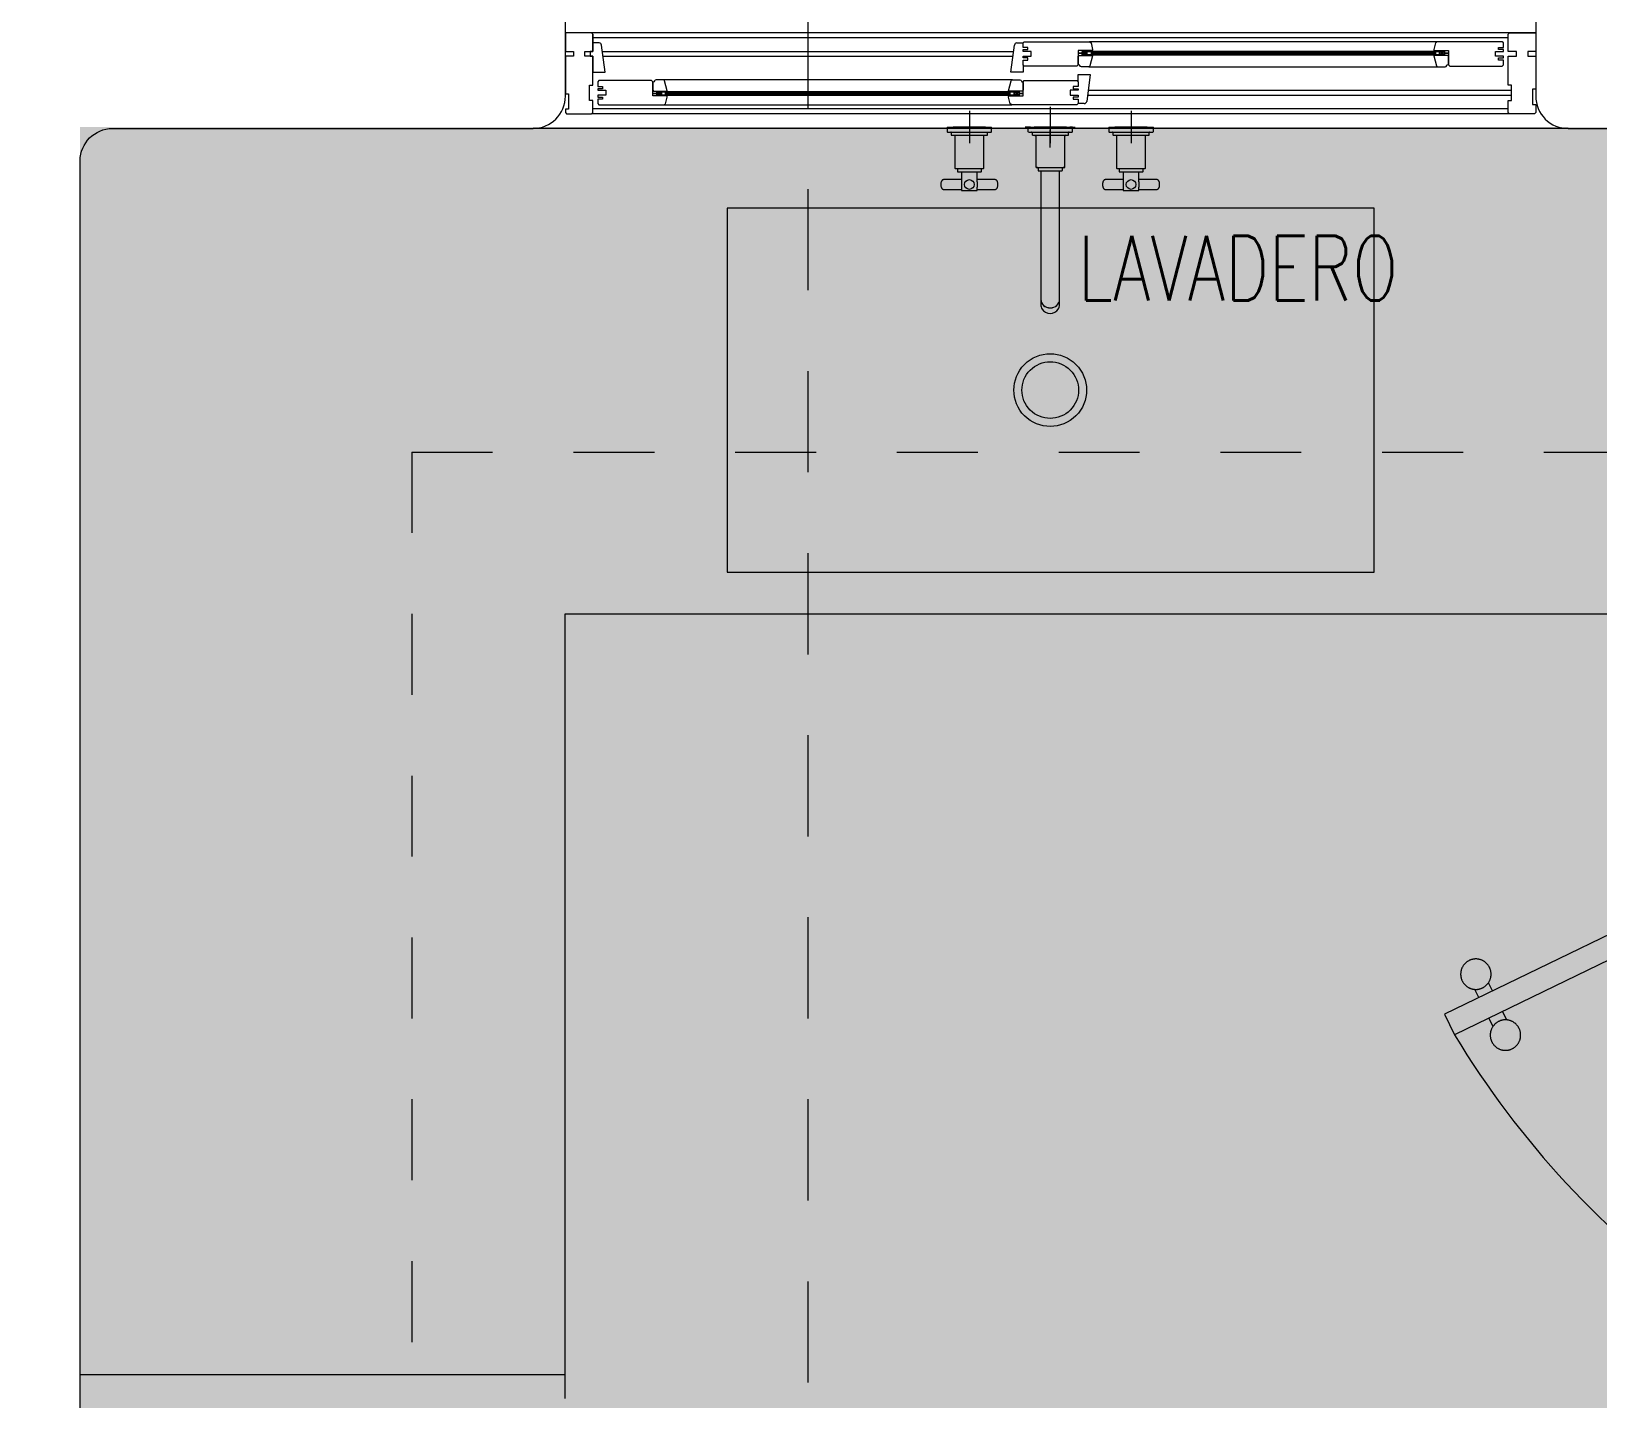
# Model space of a CAD drawing. Header units: metres. Extents: x 113 to 2416, y -346 to 476.
# Drawn here: x 127.307 to 129.244, y -160.378 to -158.688 of the extents above; entities that cross this region are included whole.
import ezdxf

# ---------------------------------------------------------------- set-up
doc = ezdxf.new("R2010")
doc.units = ezdxf.units.M
for name, pattern in [('0', [0]), ('CENTER2', [28.575000000000003, 19.05, -3.175, 3.175, -3.175]), ('DASHED', [0.75, 0.5, -0.25]), ('HIDDEN2', [0.1875, 0.125, -0.0625])]:
    doc.linetypes.add(name, pattern=pattern)
doc.layers.get('0').update_dxf_attribs({"color": 250, "linetype": '0', "lineweight": 20})
for name, color, linetype, lineweight in [('A-DOOR', 35, 'Continuous', 5), ('A-WALL', 250, 'Continuous', 20), ('baños', 140, 'Continuous', 0), ('cristales', 131, 'Continuous', 0), ('MOB FIJOS', 251, 'Continuous', 0), ('MOBILIARIOS', 252, 'Continuous', 0), ('PROYECCION', 9, 'DASHED', 0), ('SE-3', 253, 'Continuous', 5), ('textos', 7, 'Continuous', 0)]:
    doc.layers.add(name, color=color, linetype=linetype, lineweight=lineweight)
doc.layers.add('Techos 1', color=7, linetype='HIDDEN2', lineweight=9, true_color=0x42391a)
doc.styles.add('Arch-Dim', font='romans.shx', dxfattribs={"width": 0.75})

# ---------------------------------------------------------------- blocks, each defined once
blk = doc.blocks.new('puerta 1.00')
at = {"layer": 'A-DOOR'}
for p, q in [((-0.1499909777825792, -0.01249999999998863), (-0.9369131065861893, -0.3949003899592327)), ((-0.1376018300305759, -0.03799499105906534), (-0.1499909777825792, -0.01249999999998863)), ((-0.1376018300305759, -0.03799499105906534), (-0.9245239588341292, -0.4203953810183521)), ((-0.8945933787151716, -0.3743353558235185), (-0.8995626804436938, -0.3641092849366885)), ((-0.8776654875668441, -0.3661093421694943), (-0.8826347892953663, -0.3558832712826359)), ((-0.9369131065861893, -0.3949003899592185), (-0.9245239588341292, -0.4203953810182952)), ((-0.8822042309632252, -0.3998303468828937), (-0.8772349292346462, -0.4100564177697379)), ((-0.8652763398148409, -0.391604333228571), (-0.8603070380863755, -0.4018304041154153))]:
    blk.add_line(p, q, dxfattribs=at)
for points in [[(-0.08000000000000003, 0), (-0.07999999999977266, -0.02502577938815875), (-0.1250000000001364, -0.02502577938815875), (-0.1250000000001364, -0.01249999999998863), (-0.2000000000002728, -0.01249999999998863), (-0.2000000000002728, 0), (-0.08000000000000003, 0)], [(-0.08000000000000003, -0.949999999999676), (-0.07999999999977266, -0.9249742206115172), (-0.1250000000001364, -0.9249742206115172), (-0.1250000000001364, -0.9374999999996874), (-0.2000000000002728, -0.9374999999996874), (-0.2000000000002728, -0.949999999999676), (-0.08000000000000003, -0.949999999999676)]]:
    blk.add_lwpolyline(points, dxfattribs=at)
blk.add_arc((0.0366406024470507, 0.1601847667154885), 1.12290276596214, 211.1335814021241, 257.8342745107439, dxfattribs=at)
for points in [[(-0.8982293876285894, -0.3641570476290497), (-0.9032723932726299, -0.3641552480922314), (-0.9120053357341931, -0.3591091255589873), (-0.9170452244890726, -0.3503725840241714), (-0.9170416254155498, -0.3402865727359341), (-0.9119955028824052, -0.3315536302744846), (-0.9032589613473192, -0.3265137415195056), (-0.8931729500592382, -0.3265173405931563), (-0.8844400075977319, -0.3315634631261162), (-0.8794001188427956, -0.3403000046612163), (-0.8794037179163752, -0.3503860159494536), (-0.8844498404495198, -0.3591189584108889), (-0.8931863819846058, -0.3641588471658821), (-0.8982293876285894, -0.3641570476290497)], [(-0.8616537628267338, -0.4394241479959078), (-0.8666967684707743, -0.4394223484592317), (-0.8754297109322806, -0.4343762259259734), (-0.8804695996872169, -0.4256396843908874), (-0.8804660006136942, -0.4155536731029486), (-0.8754198780805496, -0.4068207306414706), (-0.8666833365455204, -0.4017808418864917), (-0.8565973252574395, -0.4017844409598581), (-0.8478643827958763, -0.4068305634931022), (-0.8428244940409968, -0.4155671050282024), (-0.8428280931145196, -0.4256531163161554), (-0.8478742156476073, -0.4343860587779034), (-0.8566107571826933, -0.4394259475325839), (-0.8616537628267338, -0.4394241479959078)]]:
    blk.add_open_spline(points, degree=2, dxfattribs=at)
blk = doc.blocks.new('bn29-63')
at = {"linetype": 'CENTER2'}
for p, q in [((-0.1000000000000227, 0.01999710426036927), (-0.1000000000000227, -0.02000289484556106)), ((0, 0.02499999944120646), (0, 0.0035009375089885)), ((0, 0.01999999955296516), (0, -0.01999999955296516)), ((0.1000000000000227, 0.01999710426036927), (0.1000000000000227, -0.02000289484556106)), ((-0.02499999944120646, 0), (-0.03100000000000591, 0)), ((0.01999999955296516, 0), (-0.01999999955296516, 0)), ((0.02499999944120646, 0), (0.03100000000000591, 0)), ((-0.08000000044705757, -2.895292595894716e-06), (-0.1199999995529879, -2.895292595894716e-06)), ((0, -0.02499999944120646), (0, -0.0035009375089885)), ((0.1199999995529879, -2.895292595894716e-06), (0.08000000044705757, -2.895292595894716e-06))]:
    blk.add_line(p, q, dxfattribs=at)
at = {"linetype": 'Continuous'}
for p, q in [((-0.02749999999997499, 0), (-0.02749999999997499, -0.005499999996800398)), ((0.02749999999997499, -0.005499999996800398), (0.02749999999997499, 0)), ((-0.1274999999999977, -2.895292595894716e-06), (-0.0724999999999909, -2.895292595894716e-06)), ((-0.1274999999999977, -2.895292595894716e-06), (-0.1274999999999977, -0.005502895292579524)), ((-0.1270000000000095, -0.0060028952925677), (-0.07299999999997908, -0.0060028952925677)), ((-0.1225000000000023, -0.006502895292669564), (-0.1225000000000023, -0.009502895292598623)), ((-0.1220000000000141, -0.0100028952925868), (-0.07799999999997453, -0.0100028952925868)), ((-0.117999999999995, -0.0100028952925868), (-0.117999999999995, -0.05050289529265228)), ((-0.08199999999999363, -0.05050289529265228), (-0.08199999999999363, -0.0100028952925868)), ((-0.07749999999998636, -0.009502895292598623), (-0.07749999999998636, -0.006502895292669564)), ((-0.0724999999999909, -0.005502895292579524), (-0.0724999999999909, -2.895292595894716e-06)), ((-0.02249999999997954, -0.006999999995969119), (-0.02249999999997954, -0.009499999994432073)), ((-0.0180000000000291, -0.0109999999936008), (-0.0180000000000291, -0.04949999997120358)), ((0.01799999999997226, -0.04949999997120358), (0.01799999999997226, -0.0109999999936008)), ((0.02249999999997954, -0.009499999994432073), (0.02249999999997954, -0.006999999995969119)), ((0.0724999999999909, -2.895292595894716e-06), (0.1274999999999977, -2.895292595894716e-06)), ((0.0724999999999909, -2.895292595894716e-06), (0.0724999999999909, -0.005502895292579524)), ((0.07299999999997908, -0.0060028952925677), (0.1270000000000095, -0.0060028952925677)), ((0.07749999999998636, -0.006502895292669564), (0.07749999999998636, -0.009502895292598623)), ((0.07799999999997453, -0.0100028952925868), (0.1220000000000141, -0.0100028952925868)), ((0.08199999999999363, -0.0100028952925868), (0.08199999999999363, -0.05050289529265228)), ((0.117999999999995, -0.05050289529265228), (0.117999999999995, -0.0100028952925868)), ((0.1225000000000023, -0.009502895292598623), (0.1225000000000023, -0.006502895292669564)), ((0.1274999999999977, -0.005502895292579524), (0.1274999999999977, -2.895292595894716e-06)), ((-0.1175000000000068, -0.05100289529264046), (-0.08249999999998181, -0.05100289529264046)), ((-0.1148499999999899, -0.05100289529264046), (-0.1148499999999899, -0.05470289529262118)), ((-0.1143500000000017, -0.05520289529260936), (-0.0856499999999869, -0.05520289529260936)), ((-0.1097500000000196, -0.05540289529267284), (-0.09025000000002592, -0.05540289529267284)), ((-0.1097500000000196, -0.05540289529267284), (-0.1097500000000196, -0.06742360975351858)), ((-0.1088856406460081, -0.05520289529260936), (-0.1088856406460081, -0.05540289529267284)), ((-0.09111435935398049, -0.05540289529267284), (-0.09111435935398049, -0.05520289529260936)), ((-0.09025000000002592, -0.06752777471263016), (-0.09025000000002592, -0.05540289529267284)), ((-0.08514999999999873, -0.05470289529262118), (-0.08514999999999873, -0.05100289529264046)), ((-0.01499999999998636, -0.0509999999703723), (-0.01499999999998636, -0.05349999996894894)), ((-0.01150000000001228, -0.05499999996800398), (-0.01150000000001228, -0.1745050026687522)), ((0.01150000000001228, -0.1745050026687522), (0.01150000000001228, -0.05499999996800398)), ((0.01499999999998636, -0.05349999996894894), (0.01499999999998636, -0.0509999999703723)), ((0.08249999999998181, -0.05100289529264046), (0.1175000000000068, -0.05100289529264046)), ((0.08514999999999873, -0.05100289529264046), (0.08514999999999873, -0.05470289529262118)), ((0.0856499999999869, -0.05520289529260936), (0.1143500000000017, -0.05520289529260936)), ((0.09025000000002592, -0.05540289529267284), (0.1097500000000196, -0.05540289529267284)), ((0.09025000000002592, -0.05540289529267284), (0.09025000000002592, -0.06742360975351858)), ((0.09111435935398049, -0.05520289529260936), (0.09111435935398049, -0.05540289529267284)), ((0.1088856406460081, -0.05540289529267284), (0.1088856406460081, -0.05520289529260936)), ((0.1097500000000196, -0.06752777471263016), (0.1097500000000196, -0.05540289529267284)), ((0.1148499999999899, -0.05470289529262118), (0.1148499999999899, -0.05100289529264046)), ((-0.1352845732777155, -0.07073732562389523), (-0.1352929399400296, -0.07090289529264737)), ((-0.1352929399400296, -0.07090289529264737), (-0.1352891271411067, -0.0710516454532808)), ((-0.1097500000000196, -0.06490289529267557), (-0.1320429399400496, -0.06490289529267557)), ((-0.1320429399400496, -0.07690289529261918), (-0.1097500000000196, -0.07690289529261918)), ((-0.1097500000000196, -0.07431357854534326), (-0.1097500000000196, -0.07790289529259553)), ((-0.06795706005999591, -0.06490289529267557), (-0.09025000000002592, -0.06490289529267557)), ((-0.09025000000002592, -0.07790289529259553), (-0.09025000000002592, -0.07435830320662262)), ((-0.09025000000002592, -0.07690289529261918), (-0.06795706005999591, -0.07690289529261918)), ((-0.06471542672227315, -0.07106846496139951), (-0.06470706005995908, -0.07090289529264737)), ((-0.06470706005995908, -0.07090289529264737), (-0.06471087285888188, -0.07075414513201395)), ((0.06471542672227315, -0.07073732562389523), (0.06470706005995908, -0.07090289529264737)), ((0.06470706005995908, -0.07090289529264737), (0.06471087285888188, -0.0710516454532808)), ((0.09025000000002592, -0.06490289529267557), (0.06795706005999591, -0.06490289529267557)), ((0.06795706005999591, -0.07690289529261918), (0.09025000000002592, -0.07690289529261918)), ((0.09025000000002592, -0.07431357854534326), (0.09025000000002592, -0.07790289529259553)), ((0.1320429399400496, -0.06490289529267557), (0.1097500000000196, -0.06490289529267557)), ((0.1097500000000196, -0.07790289529259553), (0.1097500000000196, -0.07435830320662262)), ((0.1097500000000196, -0.07690289529261918), (0.1320429399400496, -0.07690289529261918)), ((0.1352845732777155, -0.07106846496139951), (0.1352929399400296, -0.07090289529264737)), ((0.1352929399400296, -0.07090289529264737), (0.1352891271411067, -0.07075414513201395)), ((-0.1092499999999745, -0.07840289529258371), (-0.0907500000000141, -0.07840289529258371)), ((0.0907500000000141, -0.07840289529258371), (0.1092499999999745, -0.07840289529258371)), ((-0.01150000000001228, -0.1745050026687522), (-0.01150000000001228, -0.2107556758821829)), ((0.01150000000001228, -0.21075739804553), (0.01150000000001228, -0.1745050026687522)), ((-0.01157499999999345, -0.2129295329624483), (-0.01157499999999345, -0.2196275426872489)), ((-0.01150000000001228, -0.2107556758821829), (-0.01150000000001228, -0.2128661448577986)), ((0.01150000000001228, -0.2128661448577986), (0.01150000000001228, -0.21075739804553)), ((0.01157499999999345, -0.2196275426872489), (0.01157499999999345, -0.2129295329624483))]:
    blk.add_line(p, q, dxfattribs=at)
for centre in [(-0.1000000000000227, -0.07090289529264737), (0.1000000000000227, -0.07090289529264737)]:
    blk.add_circle(centre, 0.006, dxfattribs=at)
for centre, radius, start, end in [((-0.1270000000000095, -0.005502895292579524), 0.0004999999999999727, 180, 270), ((-0.1229999999999905, -0.006502895292669564), 0.0005000000000000004, 0, 90), ((-0.1220000000000141, -0.009502895292598623), 0.0004999999999999866, 180, 270), ((-0.07799999999997453, -0.009502895292598623), 0.0005000000000000004, 270, 0), ((-0.07699999999999818, -0.006502895292669564), 0.0005000000000000004, 90, 180), ((-0.07299999999997908, -0.005502895292579524), 0.0005000000000000004, 270, 0), ((-0.02701043396581326, -0.005513036151228334), 0.0004838872920254201, 180.5908861086258, 257.2081612414822), ((-0.01181991717726305, 2.044884535357596), 2.050917794961463, 269.6736958097407, 270.0228810913367), ((-0.02349383488098056, -0.006998291289392), 0.0009938363498717938, 359.9014911010577, 76.90514514276597), ((-0.01897168375398905, -0.0109635617315007), 0.0009563396251764685, 357.644711106115, 77.70927980205222), ((0.01899914616171827, -0.01099999521954942), 0.0009991461617540553, 105.4861535031836, 180.0002737674909), ((0.02203238712587563, -0.00950993968945113), 0.0004677185025229336, 302.2695462058548, 1.217709886863416), ((0.0234795770660412, -0.006975248500225462), 0.0009693226519456908, 105.5150114876264, 182.3445900606336), ((0.07299999999997908, -0.005502895292579524), 0.0005000000000000004, 180, 270), ((0.07699999999999818, -0.006502895292669564), 0.0005000000000000004, 0, 90), ((0.07799999999997453, -0.009502895292598623), 0.0005000000000000004, 180, 270), ((0.1220000000000141, -0.009502895292598623), 0.0005000000000000004, 270, 0), ((0.1229999999999905, -0.006502895292669564), 0.0005000000000000004, 90, 180), ((0.1270000000000095, -0.005502895292579524), 0.0005000000000000004, 270, 0), ((-0.1175000000000068, -0.05050289529265228), 0.0005000000000000004, 180, 270), ((-0.1143500000000017, -0.05470289529262118), 0.0005000000000000004, 180, 270), ((-0.0856499999999869, -0.05470289529262118), 0.0005000000000000004, 270, 0), ((-0.08249999999998181, -0.05050289529265228), 0.0005000000000000004, 270, 0), ((-0.01751399108235319, -0.04951773574725848), 0.0004783997297026131, 178.2673268680806, 257.1381940035303), ((-0.01596720608239366, -0.0509742262220243), 0.000959073965558547, 357.7500114303637, 77.99186215478713), ((-0.01248124643001347, -0.05498834754519066), 0.0009785373772460788, 359.4823450948798, 72.31635743378945), ((0.01249351502940499, -0.05499796509730004), 0.0009935171132932426, 107.8916452676154, 180.1173503617026), ((0.01450785903585938, -0.05350266785092117), 0.000492148195317094, 288.0948362938262, 0.3105957260276756), ((0.01599699724761194, -0.05099955727143879), 0.0009969973458951705, 103.362767160302, 180.0254411683721), ((0.01752480372493892, -0.04950671938672713), 0.0004752437799291372, 305.7664012626324, 0.8101252309080419), ((0.08249999999998181, -0.05050289529265228), 0.0005000000000000004, 180, 270), ((0.0856499999999869, -0.05470289529262118), 0.0005000000000000004, 180, 270), ((0.1143500000000017, -0.05470289529262118), 0.0005000000000000004, 270, 0), ((0.1175000000000068, -0.05050289529265228), 0.0005000000000000004, 270, 0), ((-0.1092499999999745, -0.07790289529259553), 0.0004999999999999866, 180, 270), ((-0.0907500000000141, -0.07790289529259553), 0.0004999999999975024, 270, 0), ((0.0907500000000141, -0.07790289529259553), 0.0005000000000000004, 180, 270), ((0.1092499999999745, -0.07790289529259553), 0.0004999999999975024, 270, 0), ((-4.140551709497231e-06, -0.2180883136179546), 0.01211587217485964, 213.9793044908922, 325.1602162144201)]:
    blk.add_arc(centre, radius, start, end, dxfattribs=at)
for centre, major_axis, ratio, start_param, end_param in [((0, 0), (0.02750000000000001, -6.938893903907228e-18), 3.409123542305088e-05, 2.667120917750322, 6.283185307179586), ((0, 0), (0.02587803569939752, 0), 3.409123886060343e-05, 2.815845899436984, 6.283185307179586), ((0, 0), (0.02750000000000001, -6.938893903907228e-18), 3.409123542305088e-05, 0, 0.4763898432713473), ((0, 0), (0.02587803569939752, 0), 3.409123886060343e-05, 0, 0.3278674550763411), ((0, -0.005999999996447514), (0.02699999999999677, 0), 3.409123834381051e-05, 3.141455548508402, 6.28292490822389), ((0, -0.009999999994192876), (0.02199999999999736, 0), 3.409123738720193e-05, 3.142066321823839, 6.283185307179586), ((0, -0.04999999997096438), (0.0174999999999979, 2.77555756156289e-17), 3.409123699149903e-05, 2.696757649591878, 6.283185307179586), ((0, -0.05399999996859606), (0.01449999997257322, 2.775557561562891e-17), 3.409123650789524e-05, 3.141569022875647, 6.283185307179586), ((0, -0.04999999997096438), (0.0174999999999979, 2.77555756156289e-17), 3.409123699149903e-05, 0, 0.4405773292209479), ((0, -0.2129295329624483), (0.01157500000000001, 0), 0.9063221940893571, 3.141592653589793, 6.283185307179586), ((0, -0.212866144857685), (0.01150000000000001, 0), 0.9063221940893516, 3.141592653589793, 6.283185307179586), ((0, -0.2196275426872489), (0.01157500000000001, 2.389976496293363e-34), 0.9063221940893571, 3.141592653589793, 3.655143024853615), ((0, -0.2196275426872489), (0.01157500000000001, 2.389976496293363e-34), 0.9063221940893571, 5.752494049368415, 6.283185307179586)]:
    blk.add_ellipse(centre, major_axis=major_axis, ratio=ratio, start_param=start_param, end_param=end_param, dxfattribs=at)
for points, knots in [([(-0.02249540058352295, -0.009482190479047858), (-0.02249729187076355, -0.009492255126588134), (-0.02250947090732325, -0.009558363044675389), (-0.02247285508889263, -0.009683174991778287), (-0.02239804549253677, -0.009812825405219883), (-0.02230861241883986, -0.009898535524371255), (-0.02222218985139079, -0.009951531504952982), (-0.02217084697662131, -0.009969146912112592), (-0.02214578583465254, -0.009977415607863804)], [0, 0, 0, 0, 0.04275670308626323, 0.3256446000653216, 0.5477861873261906, 0.7333791132114155, 0.8898069972490813, 1, 1, 1, 1]), ([(0.02712797475248863, -0.00598065491772104), (0.02716765569147128, -0.005968842166453214), (0.0272481131726181, -0.005943289213973912), (0.02737468938141774, -0.005846090819204619), (0.02746736865026378, -0.005700473585420696), (0.0275090425475355, -0.005561631163345737), (0.02749661424485339, -0.005495030993415639), (0.02749422941519697, -0.005482572222263116)], [0, 0, 0, 0, 0.168577764382751, 0.4029706395171667, 0.6799974782319385, 0.9483612473749801, 1, 1, 1, 1]), ([(-0.01499345447030009, -0.05348829647346065), (-0.01499603963037544, -0.05350571872111232), (-0.01500605617331985, -0.05357646139430017), (-0.01496488912931682, -0.05370226046716198), (-0.01488742859226022, -0.0538253555208712), (-0.0147968631048343, -0.05390746654245504), (-0.01471033552019207, -0.05395601505790637), (-0.0146488733958563, -0.05397949349219289), (-0.01462113151706035, -0.05398481641464059), (-0.01461803676721729, -0.05398540522787698)], [0, 0, 0, 0, 0.07104460540242104, 0.3347702530359343, 0.5440533313342046, 0.7197415039783575, 0.8674751601812115, 0.9872871737780858, 1, 1, 1, 1]), ([(-0.1352891271411067, -0.0710516454532808), (-0.1352866883804609, -0.07121284950255813), (-0.1352775613862605, -0.07169976150953516), (-0.1351826828484377, -0.07260603665781673), (-0.1349665282959336, -0.07364590969746132), (-0.1346461923404831, -0.07460519311018743), (-0.1342306103623514, -0.07543844786800946), (-0.1337224764703251, -0.0761222402736621), (-0.1331586772173523, -0.07659332758271375), (-0.1325796119878646, -0.07686403334014358), (-0.1322398971672669, -0.0768767065181919), (-0.132064553238763, -0.07688036561580702)], [0, 0, 0, 0, 0.04884692571866232, 0.1730336354227847, 0.2976361290461867, 0.4228484148549116, 0.5490368459840366, 0.6764688254407034, 0.8043166760499885, 0.9143370299203828, 1, 1, 1, 1]), ([(-0.13205122937444, -0.06492953751933328), (-0.1321443298974714, -0.0649220255832006), (-0.1324199501501084, -0.06490228929737896), (-0.1329259897248107, -0.0650870501439158), (-0.1334858881485275, -0.06545888332539107), (-0.1339981267449275, -0.06602325902883877), (-0.1344462370251449, -0.06676017963138747), (-0.1348147739172987, -0.0676542412895742), (-0.1350839425066397, -0.06865609266230877), (-0.1352527125161487, -0.06971883971812076), (-0.135274751681095, -0.07037482442035525), (-0.1352845732777155, -0.07073732562389523)], [0, 0, 0, 0, 0.04560389369787745, 0.158159077095106, 0.2716305563498405, 0.3906200576591507, 0.5146130969516741, 0.6402949743799599, 0.7655099953109531, 0.8901285816556957, 1, 1, 1, 1]), ([(-0.1097497754729488, -0.0674160726973696), (-0.1097494829782022, -0.06776702742104135), (-0.1097365219333142, -0.06814647793714812), (-0.1096914985890862, -0.06926188221564189), (-0.1096561908908029, -0.07006272461308072), (-0.1096546745690148, -0.07215079642878663), (-0.109749534437185, -0.07335965864672289), (-0.1097508127805895, -0.07434695560664295)], [0.4022822089976062, 0.4022822089976062, 0.4022822089976062, 0.4022822089976062, 0.4375000000000002, 0.4375000000000002, 0.5000000000000002, 0.5000000000000002, 0.5975436280588681, 0.5975436280588681, 0.5975436280588681, 0.5975436280588681]), ([(-0.09025028832706994, -0.0674785600810992), (-0.09025197014898367, -0.06781444362934508), (-0.09026463462049605, -0.06817618819559357), (-0.09030948230315516, -0.06928414774665725), (-0.09034441024402895, -0.07008696153911842), (-0.09034441024402895, -0.07090289529264737)], [0.9041134078120217, 0.9041134078120217, 0.9041134078120217, 0.9041134078120217, 0.9374999999999999, 0.9374999999999999, 1, 1, 1, 1]), ([(-0.0679487706255486, -0.07687625306596146), (-0.06785567010251725, -0.07688376500198046), (-0.0675800498498802, -0.0769035012878021), (-0.0670740102751779, -0.07671874044126525), (-0.06651411185146117, -0.07634690725978999), (-0.06600187325506113, -0.07578253155634229), (-0.06555376297484372, -0.07504561095390727), (-0.06518522608268995, -0.07415154929560686), (-0.06491605749340579, -0.07314969792287229), (-0.06474728748383995, -0.0720869508670603), (-0.06472524831889359, -0.0714309661648258), (-0.06471542672227315, -0.07106846496139951)], [0, 0, 0, 0, 0.04560389369785878, 0.1581590770950876, 0.2716305563498215, 0.3906200576591324, 0.5146130969516575, 0.6402949743799451, 0.7655099953109386, 0.8901285816556831, 1, 1, 1, 1]), ([(-0.06471087285888188, -0.07075414513190026), (-0.0647133116195846, -0.07059294108262293), (-0.06472243861372817, -0.07010602907564589), (-0.06481731715155092, -0.06919975392736433), (-0.06503347170405505, -0.06815988088783342), (-0.06535380765950549, -0.06720059747510732), (-0.06576938963763723, -0.06636734271728528), (-0.06627752352966354, -0.06568355031163264), (-0.06684132278263633, -0.0652124630024673), (-0.06742038801212402, -0.06494175724503748), (-0.06776010283272171, -0.06492908406698916), (-0.06793544676122565, -0.06492542496937403)], [0, 0, 0, 0, 0.04884692571866217, 0.1730336354227795, 0.2976361290461828, 0.4228484148549053, 0.5490368459840304, 0.6764688254406935, 0.8043166760499804, 0.9143370299203741, 1, 1, 1, 1]), ([(0.06471087285888188, -0.0710516454532808), (0.0647133116195846, -0.07121284950255813), (0.06472243861378502, -0.07169976150953516), (0.06481731715155092, -0.07260603665781673), (0.06503347170405505, -0.07364590969746132), (0.06535380765950549, -0.07460519311018743), (0.06576938963763723, -0.07543844786800946), (0.06627752352966354, -0.0761222402736621), (0.06684132278263633, -0.07659332758271375), (0.06742038801212402, -0.07686403334014358), (0.06776010283277856, -0.0768767065181919), (0.06793544676122565, -0.07688036561580702)], [0, 0, 0, 0, 0.04884692571866232, 0.173033635422785, 0.2976361290461872, 0.4228484148549113, 0.5490368459840387, 0.6764688254407024, 0.8043166760499882, 0.9143370299203835, 1, 1, 1, 1]), ([(0.0679487706255486, -0.06492953751933328), (0.06785567010251725, -0.0649220255832006), (0.0675800498498802, -0.06490228929737896), (0.0670740102751779, -0.0650870501439158), (0.06651411185151801, -0.06545888332539107), (0.06600187325506113, -0.06602325902883877), (0.06555376297484372, -0.06676017963138747), (0.06518522608268995, -0.0676542412895742), (0.06491605749340579, -0.06865609266230877), (0.0647472874838968, -0.06971883971812076), (0.06472524831889359, -0.07037482442035525), (0.06471542672227315, -0.07073732562389523)], [0, 0, 0, 0, 0.04560389369787846, 0.1581590770951052, 0.271630556349841, 0.3906200576591515, 0.5146130969516755, 0.6402949743799603, 0.7655099953109538, 0.8901285816556974, 1, 1, 1, 1]), ([(0.09025022452703979, -0.0674160726973696), (0.09025051702184328, -0.06776702742104135), (0.0902634780667313, -0.06814647793714812), (0.09030850141090241, -0.06926188221564189), (0.09034380910918571, -0.07006272461308072), (0.09034532543097384, -0.07215079642878663), (0.09025046556280358, -0.07335965864672289), (0.09024918721939912, -0.07434695560664295)], [0.4022822089976062, 0.4022822089976062, 0.4022822089976062, 0.4022822089976062, 0.4375000000000002, 0.4375000000000002, 0.5000000000000002, 0.5000000000000002, 0.5975436280588686, 0.5975436280588686, 0.5975436280588686, 0.5975436280588686]), ([(0.1097497116729187, -0.0674785600810992), (0.109748029851005, -0.06781444362934508), (0.1097353653794926, -0.06817618819559357), (0.1096905176968335, -0.06928414774665725), (0.1096555897560165, -0.07008696153911842), (0.1096555897560165, -0.07090289529264737)], [0.9041134078120215, 0.9041134078120215, 0.9041134078120215, 0.9041134078120215, 0.9374999999999999, 0.9374999999999999, 1, 1, 1, 1]), ([(0.13205122937444, -0.07687625306584778), (0.1321443298975282, -0.07688376500198046), (0.1324199501501084, -0.0769035012878021), (0.1329259897248107, -0.07671874044126525), (0.1334858881485275, -0.07634690725978999), (0.1339981267449275, -0.07578253155634229), (0.1344462370252018, -0.07504561095390727), (0.1348147739172987, -0.07415154929560686), (0.1350839425066397, -0.07314969792287229), (0.1352527125161487, -0.0720869508670603), (0.135274751681095, -0.0714309661648258), (0.1352845732777155, -0.07106846496139951)], [0, 0, 0, 0, 0.04560389369786033, 0.158159077095087, 0.2716305563498228, 0.3906200576591313, 0.5146130969516575, 0.6402949743799454, 0.7655099953109386, 0.8901285816556802, 1, 1, 1, 1]), ([(0.1352891271411067, -0.07075414513190026), (0.1352866883804609, -0.07059294108262293), (0.1352775613862605, -0.07010602907564589), (0.1351826828484377, -0.06919975392736433), (0.1349665282959336, -0.06815988088783342), (0.13464619234054, -0.06720059747510732), (0.1342306103623514, -0.06636734271728528), (0.1337224764703251, -0.06568355031163264), (0.1331586772173523, -0.0652124630024673), (0.1325796119879215, -0.06494175724503748), (0.1322398971672669, -0.06492908406698916), (0.132064553238763, -0.06492542496937403)], [0, 0, 0, 0, 0.04884692571866221, 0.1730336354227799, 0.2976361290461815, 0.4228484148549046, 0.5490368459840311, 0.6764688254406943, 0.8043166760499801, 0.914337029920374, 1, 1, 1, 1])]:
    blk.add_open_spline(points, degree=3, knots=knots, dxfattribs=at)
for points in [[(-0.09034441024402895, -0.07090289529264737), (-0.09034441024402895, -0.07218222294943644), (-0.09024919809860421, -0.0733910461266305), (-0.09024934385030292, -0.0743741059303602)], [(0.1096555897560165, -0.07090289529264737), (0.1096555897560165, -0.07218222294943644), (0.1097508019013844, -0.0733910461266305), (0.1097506561496857, -0.0743741059303602)]]:
    blk.add_open_spline(points, degree=3, dxfattribs=at)
blk = doc.blocks.new('Fenton Bead')
at = {"color": 7}
blk.add_lwpolyline([(2.148625350745107, 12.49999976092647, -0.341998711879526), (0.2121336766385866, 10.99999976952654), (1.675095518294256e-06, 10.66608803160466), (1.591925979482767e-06, 0.9999997704710495), (1.000001583321733, -2.339728553124587e-07), (18.0000015877331, -3.095194642810384e-07), (18.00000158995954, 0.4999996904805357), (14.68058580464549, 12.88822827288072, 0.339454260104197), (13.23169706348835, 13.99999971166812), (4.085117021621954, 13.99999975231168, 0.34199871187953)], format="xyb", close=True, dxfattribs=at)
blk = doc.blocks.new('PL BASE 1N NASAS 09')
at = {"layer": 'A-DOOR', "color": 7}
for p, q in [((-112.6310723197395, -49.33151237425047), (-113.8310712904792, -49.33151237425005)), ((-113.8310712094283, -49.33151237425005), (-113.8310712176712, -49.35451235703123)), ((-113.798571208675, -49.33151237425005), (-113.8310712094283, -49.33151237425005)), ((-113.7970712081252, -49.3330123742848), (-113.798571208675, -49.33151237425005)), ((-112.6650723526171, -49.33301237428523), (-112.6635723520672, -49.33151237425047)), ((-112.6635723520672, -49.33151237425047), (-112.6310723513139, -49.33151237425047)), ((-112.6310723513139, -49.33151237425047), (-112.631072343071, -49.35451235903255)), ((-113.7970712106906, -49.33301235914609), (-113.7970712106914, -49.35451337192472)), ((-113.7970712003974, -49.35451235703123), (-113.7970712081252, -49.3330123742848)), ((-113.7893547101183, -49.34401215772305), (-113.7970712106906, -49.34401235714494)), ((-113.7820712103455, -49.38001260451542), (-113.7863630344439, -49.34678778987008)), ((-113.2800722295172, -49.3800128702939), (-113.2757804054188, -49.34678780700883)), ((-113.2727887297445, -49.3440121748618), (-113.2650722291721, -49.34401237428369)), ((-113.2650722291713, -49.34401237428505), (-113.2635722291366, -49.34251237425027)), ((-113.2650722291713, -49.34951237439849), (-113.2650722291713, -49.34401237428505)), ((-113.2590722290323, -49.34951237439849), (-113.2650722291713, -49.34951237439849)), ((-113.2635722291366, -49.34251237425027), (-113.1829408432949, -49.34251237424859)), ((-113.2590722290323, -49.35221237446108), (-113.2590722290323, -49.34951237439849)), ((-113.1829408432949, -49.34251237424859), (-113.1810779604083, -49.34396781787171)), ((-112.753203738642, -49.34251237424706), (-113.1829408432517, -49.34251237424663)), ((-113.1810779604083, -49.34396781787171), (-113.1790722271781, -49.35201237446869)), ((-112.7550666215436, -49.34396781787213), (-112.7570723547739, -49.35201237446912)), ((-112.753203738657, -49.34251237424902), (-112.7550666215436, -49.34396781787213)), ((-112.6725723528153, -49.3425123742507), (-112.753203738657, -49.34251237424902)), ((-112.6770723529196, -49.35221237446151), (-112.6770723529196, -49.34951237439892)), ((-112.6770723529196, -49.34951237439892), (-112.6710723527805, -49.34951237439892)), ((-112.6710723527805, -49.34401237428548), (-112.6725723528153, -49.3425123742507)), ((-112.6710723527805, -49.34951237439892), (-112.6710723527805, -49.34401237428548)), ((-112.6650723603448, -49.35451235903255), (-112.6650723526171, -49.33301237428523)), ((-113.8310712197319, -49.3605123571703), (-113.8310712477505, -49.40701225809578)), ((-113.8310712176712, -49.35451235703123), (-113.8210712071771, -49.35451235703123)), ((-113.8210712071771, -49.3605123571703), (-113.8310712197319, -49.3605123571703)), ((-113.8210712071771, -49.35451235703123), (-113.8210712071771, -49.3605123571703)), ((-113.8070712108914, -49.3605123571703), (-113.8070712108914, -49.35451235703123)), ((-113.8070712108914, -49.35451235703123), (-113.7970712003974, -49.35451235703123)), ((-113.7970712106597, -49.3605123571703), (-113.8070712108914, -49.3605123571703)), ((-113.7970712106914, -49.35451337192472), (-113.8005706952177, -49.35451301675925)), ((-113.8005706952177, -49.35451301675925), (-113.8005706952177, -49.3605123571695)), ((-113.8005706952177, -49.3605123571695), (-113.7970712106914, -49.36051235716956)), ((-113.7970712054155, -49.39601201221742), (-113.7970712106597, -49.3605123571703)), ((-113.7970712106914, -49.36051235716956), (-113.7970712106911, -49.38001235726372)), ((-113.2650722291706, -49.35451338906486), (-113.2650722291706, -49.35221237446108)), ((-113.2650722291706, -49.35221237446108), (-113.2590722290323, -49.35221237446108)), ((-113.255072362919, -49.35451237417049), (-113.2650722291706, -49.35451338906486)), ((-113.2650722291713, -49.3625148899957), (-113.2650722291706, -49.3605123743097)), ((-113.2650722291706, -49.3605123743097), (-113.255072228939, -49.36051237430953)), ((-113.2590722290323, -49.3625148899957), (-113.2650722291713, -49.3625148899957)), ((-113.2650722291706, -49.36521575710037), (-113.2590722290323, -49.36521488987116)), ((-113.2650722291716, -49.3710123741952), (-113.2650722291706, -49.36521575710037)), ((-113.2635722291371, -49.37251237422992), (-113.2650722291716, -49.3710123741952)), ((-113.2650722291713, -49.37101237419551), (-113.2650722291716, -49.3800126230422)), ((-113.2590722290323, -49.36521488987116), (-113.2590722290323, -49.3625148899957)), ((-113.255072228939, -49.36051237430953), (-113.255072362919, -49.35451237417049)), ((-113.1970722275943, -49.37101237419389), (-113.198572227629, -49.37251237422867)), ((-113.1795722271896, -49.35351237450347), (-113.197072227594, -49.35351237450441)), ((-113.197072227594, -49.35351237450441), (-113.1970722275943, -49.37101237419389)), ((-113.1970722275713, -49.35651237385573), (-113.1920722274503, -49.35651237457326)), ((-113.1970722275713, -49.35651237457326), (-113.1920722274503, -49.35651237385573)), ((-113.1920722274503, -49.35451237381167), (-113.1860722273399, -49.35851237461733)), ((-113.1920722274503, -49.35851237462096), (-113.1860722273399, -49.35451237381167)), ((-113.1790722271781, -49.35301237449186), (-113.1795722271896, -49.35351237450347)), ((-113.1790722271781, -49.35201237446869), (-113.1790722271781, -49.35301237449186)), ((-112.7570723547739, -49.35201237446912), (-112.7570723547739, -49.35301237449229)), ((-112.7570723547739, -49.35301237449229), (-112.7565723547622, -49.3535123745039)), ((-112.7565723547622, -49.3535123745039), (-112.7390723543579, -49.35351237450484)), ((-112.7440723544434, -49.35451237381209), (-112.750072354612, -49.35851237461775)), ((-112.7440723544434, -49.35851237462139), (-112.750072354612, -49.35451237381209)), ((-112.7390723543806, -49.35651237385616), (-112.7440723544434, -49.35651237457369)), ((-112.7390723543806, -49.35651237457369), (-112.7440723544434, -49.35651237385616)), ((-112.7390723543579, -49.35351237450484), (-112.7390723543576, -49.37101237419431)), ((-112.7390723543576, -49.37101237419431), (-112.7375723543228, -49.3725123742291)), ((-112.6810723530129, -49.36051237430996), (-112.6810722190329, -49.35451237417092)), ((-112.6710723527813, -49.36051237431013), (-112.6810723530129, -49.36051237430996)), ((-112.6810722190329, -49.35451237417092), (-112.6710723527813, -49.35451338906528)), ((-112.6710723527813, -49.35221237446151), (-112.6770723529196, -49.35221237446151)), ((-112.6770723529196, -49.36521488987159), (-112.6770723529196, -49.36251488999613)), ((-112.6770723529196, -49.36251488999613), (-112.6710723527805, -49.36251488999613)), ((-112.6710723527813, -49.36521575710079), (-112.6770723529196, -49.36521488987159)), ((-112.6725723528148, -49.37251237423035), (-112.6710723527803, -49.37101237419562)), ((-112.6710723527813, -49.35451338906528), (-112.6710723527813, -49.35221237446151)), ((-112.6710723527805, -49.36251488999613), (-112.6710723527813, -49.36051237431013)), ((-112.6710723527803, -49.37101237419562), (-112.6710723527813, -49.36521575710079)), ((-112.6550723498508, -49.35451235903255), (-112.6650723603448, -49.35451235903255)), ((-112.6650723557353, -49.39601201098233), (-112.6650723500826, -49.36051235917162)), ((-112.6650723500826, -49.36051235917162), (-112.6550723498508, -49.36051235917162)), ((-112.6550723498508, -49.36051235917162), (-112.6550723498508, -49.35451235903255)), ((-112.631072343071, -49.35451235903255), (-112.6410723535651, -49.35451235903255)), ((-112.6410723535651, -49.35451235903255), (-112.6410723535651, -49.36051235917162)), ((-112.6410723535651, -49.36051235917162), (-112.6310723410104, -49.36051235917162)), ((-112.6310723410104, -49.36051235917162), (-112.6310723129917, -49.40101235523098)), ((-113.7970712106911, -49.38001235726372), (-113.7820712103455, -49.38001260451542)), ((-113.2783040249372, -49.3895124057461), (-113.7098396074922, -49.3895124057461)), ((-113.2650722291716, -49.3800126230422), (-113.2800722295172, -49.3800128702939)), ((-113.198572227629, -49.37251237422867), (-113.2635722291371, -49.37251237422992)), ((-113.197072325961, -49.38301215721065), (-113.1820723256154, -49.38301190995895)), ((-113.1970723259614, -49.39201240605728), (-113.197072325961, -49.38301215721065)), ((-113.1820723256154, -49.38301190995895), (-113.1863641497138, -49.41623697324402)), ((-113.1838405301954, -49.37351237450675), (-112.7523040516982, -49.37351237450718)), ((-112.7375723543228, -49.3725123742291), (-112.6725723528148, -49.37251237423035)), ((-113.8310712477505, -49.40701225809578), (-113.8270712467086, -49.40701225809578)), ((-113.8270712467086, -49.40701225809578), (-113.8270712467086, -49.42601225853613)), ((-113.8010712064574, -49.41501201265776), (-113.8010712064574, -49.39601201221742)), ((-113.8010712064574, -49.39601201221742), (-113.7970712054155, -49.39601201221742)), ((-113.7895713063757, -49.39051240602293), (-113.7910713064102, -49.39201240605765)), ((-113.7910713064102, -49.39201240605765), (-113.7910713064092, -49.39780902315248)), ((-113.7910713064092, -49.39780902315248), (-113.7850713062708, -49.39780989038169)), ((-113.7850713062708, -49.40050989025715), (-113.7910713064098, -49.40050989025715)), ((-113.7910713064098, -49.40050989025715), (-113.7910713064092, -49.40251240594315)), ((-113.7910713064092, -49.40251240594315), (-113.7810713061775, -49.40251240594332)), ((-113.7810714401575, -49.40851240608236), (-113.7910713064092, -49.40851139118799)), ((-113.7910713064092, -49.40851139118799), (-113.7910713064092, -49.41081240579177)), ((-113.7245713048676, -49.39051240602418), (-113.7895713063757, -49.39051240602293)), ((-113.7850713062708, -49.39780989038169), (-113.7850713062708, -49.40050989025715)), ((-113.7810713061775, -49.40251240594332), (-113.7810714401575, -49.40851240608236)), ((-113.7230713048328, -49.39201240605896), (-113.7245713048676, -49.39051240602418)), ((-113.7230713048326, -49.40951240574844), (-113.7230713048328, -49.39201240605896)), ((-113.7230713048098, -49.40651240639712), (-113.718071304747, -49.40651240567959)), ((-113.7230713048098, -49.40651240567959), (-113.718071304747, -49.40651240639712)), ((-113.7055713044281, -49.40951240574937), (-113.7230713048326, -49.40951240574844)), ((-113.718071304747, -49.40851240644118), (-113.7120713045784, -49.40451240563552)), ((-113.718071304747, -49.40451240563188), (-113.7120713045784, -49.40851240644118)), ((-113.7050713044166, -49.41001240576099), (-113.7055713044281, -49.40951240574937)), ((-113.2830723279547, -49.41001240576099), (-113.2825723279431, -49.40951240574937)), ((-113.2825723279431, -49.40951240574937), (-113.2650723275386, -49.40951240574844)), ((-113.2700723276824, -49.40851240644118), (-113.2760723277928, -49.40451240563552)), ((-113.2700723276824, -49.40451240563188), (-113.2760723277928, -49.40851240644118)), ((-113.2650723275613, -49.40651240639712), (-113.2700723276824, -49.40651240567959)), ((-113.2650723275613, -49.40651240567959), (-113.2700723276824, -49.40651240639712)), ((-113.2650723275384, -49.39201240605896), (-113.2635723275036, -49.39051240602418)), ((-113.2650723275386, -49.40951240574844), (-113.2650723275384, -49.39201240605896)), ((-113.2635723275036, -49.39051240602418), (-113.1985723259956, -49.39051240602293)), ((-113.1970723259621, -49.40251240594315), (-113.2070723261937, -49.40251240594332)), ((-113.2070723261937, -49.40251240594332), (-113.2070721922137, -49.40851240608236)), ((-113.2070721922137, -49.40851240608236), (-113.1970723259621, -49.40851139118799)), ((-113.1970723259621, -49.39780902315248), (-113.2030723261004, -49.39780989038169)), ((-113.2030723261004, -49.39780989038169), (-113.2030723261004, -49.40050989025715)), ((-113.2030723261004, -49.40050989025715), (-113.1970723259613, -49.40050989025715)), ((-113.1985723259956, -49.39051240602293), (-113.197072325961, -49.39201240605765)), ((-113.197072325961, -49.39201240605765), (-113.1970723259621, -49.39780902315248)), ((-113.1970723259613, -49.40050989025715), (-113.1970723259621, -49.40251240594315)), ((-113.1970723259621, -49.40851139118799), (-113.1970723259621, -49.41081240579177)), ((-112.6610723546934, -49.39601201098233), (-112.6650723557353, -49.39601201098233)), ((-112.6610723546934, -49.41501201142267), (-112.6610723546934, -49.39601201098233)), ((-112.6310723129917, -49.40101235523098), (-112.6350723140336, -49.40101235523098)), ((-112.6350723140336, -49.40101235523098), (-112.6350723140336, -49.42001235567133)), ((-113.8270712467086, -49.42601225853613), (-113.8310712446323, -49.42601225853613)), ((-113.8310712446323, -49.42601225853613), (-113.8310712410051, -49.43001237421537)), ((-113.7970712085338, -49.41501201265776), (-113.8010712064574, -49.41501201265776)), ((-113.7970712117523, -49.43001237421537), (-113.7970712085338, -49.41501201265776)), ((-113.7910713064092, -49.41081240579177), (-113.7850713062708, -49.41081240579177)), ((-113.7850713062708, -49.41351240585436), (-113.7910713064098, -49.41351240585436)), ((-113.7910713064098, -49.41351240585436), (-113.7910713064098, -49.4190124059678)), ((-113.7910713064098, -49.4190124059678), (-113.7895713063751, -49.42051240600258)), ((-113.7895713063751, -49.42051240600258), (-113.7089399205334, -49.42051240600426)), ((-113.7850713062708, -49.41081240579177), (-113.7850713062708, -49.41351240585436)), ((-113.7089399205334, -49.42051240600426), (-113.7070770376468, -49.41905696238114)), ((-113.7089399205484, -49.42051240600622), (-113.279203711881, -49.42051240600622)), ((-113.7070770376468, -49.41905696238114), (-113.7050713044166, -49.41101240578416)), ((-113.7050713044166, -49.41101240578416), (-113.7050713044166, -49.41001240576099)), ((-113.2830723279547, -49.41101240578416), (-113.2830723279547, -49.41001240576099)), ((-113.2810665947244, -49.41905696238114), (-113.2830723279547, -49.41101240578416)), ((-113.2792037118378, -49.42051240600426), (-113.2810665947244, -49.41905696238114)), ((-113.1985723259961, -49.42051240600258), (-113.2792037118378, -49.42051240600426)), ((-113.1970723259621, -49.41081240579177), (-113.2030723261004, -49.41081240579177)), ((-113.2030723261004, -49.41081240579177), (-113.2030723261004, -49.41351240585436)), ((-113.2030723261004, -49.41351240585436), (-113.1970723259613, -49.41351240585436)), ((-113.1970723259613, -49.4190124059678), (-113.1985723259961, -49.42051240600258)), ((-113.1970723259613, -49.41351240585436), (-113.1970723259613, -49.4190124059678)), ((-113.1893558253882, -49.41901260539105), (-113.1970723259606, -49.41901240596916)), ((-112.6650723489899, -49.43001237421577), (-112.6650723526171, -49.41501201142267)), ((-112.6650723526171, -49.41501201142267), (-112.6610723546934, -49.41501201142267)), ((-112.6350723140336, -49.42001235567133), (-112.63107231611, -49.42001235567133)), ((-112.63107231611, -49.42001235567133), (-112.6310723197371, -49.43001237421577)), ((-113.8310712410051, -49.43001237421537), (-113.8295712406303, -49.43151237425013)), ((-113.8295712406303, -49.43151237425013), (-113.7985712121271, -49.43151237425013)), ((-113.7985712121271, -49.43151237425013), (-113.7970712117523, -49.43001237421537)), ((-112.663572378378, -49.43151240641421), (-113.7985712121271, -49.43151237425013)), ((-112.6635723486151, -49.43151237425052), (-112.6650723489899, -49.43001237421577)), ((-112.6325723201119, -49.43151237425052), (-112.6635723486151, -49.43151237425052)), ((-112.6310723197371, -49.43001237421577), (-112.6325723201119, -49.43151237425052)), ((-112.5910712659959, -49.44971880325265), (-113.8710712337412, -49.44971880325265))]:
    blk.add_line(p, q, dxfattribs=at)
at = {"layer": 'A-DOOR', "color": 8}
for p, q in [((-112.6650723543134, -49.33751237425047), (-113.7970712106908, -49.33751237425005)), ((-113.7853650794725, -49.35451337884887), (-113.2767783652825, -49.3545134916747)), ((-113.784590158975, -49.36051236419927), (-113.2775532654456, -49.36051236450097)), ((-113.1853662033107, -49.40851139278245), (-112.6610723546934, -49.40851150506042)), ((-113.1845912886397, -49.40251240764317), (-112.6610723546934, -49.40251251981558)), ((-112.6650723497671, -49.42551240638641), (-113.7970712110626, -49.42551237427792))]:
    blk.add_line(p, q, dxfattribs=at)
at = {"layer": 'A-DOOR', "color": 7}
for points in [[(-113.1970722275713, -49.35651237385937), (-113.1920722274503, -49.35651237385937), (-113.1920722274503, -49.35651237457326), (-113.1970722275713, -49.35651237457326)], [(-112.7440723544434, -49.35851237462139), (-113.1920722274503, -49.35851237462096), (-113.1920722274503, -49.35451237452556), (-112.7440723544434, -49.35451237452599)], [(-112.7440723544434, -49.35451237381209), (-113.1920722274503, -49.35451237381167), (-113.1920722274503, -49.35851237390343), (-112.7440723544434, -49.35851237390386)], [(-113.1920722274503, -49.35451237381167), (-113.1860722273399, -49.35451237381167), (-113.1860722273399, -49.35851237462096), (-113.1920722274503, -49.35851237462096)], [(-113.1795722271476, -49.35351237450353), (-113.1915722274265, -49.35351237450353), (-113.1915722274265, -49.35451237452556), (-113.1795722271476, -49.35451237452556)], [(-113.1795722271476, -49.35851237390343), (-113.1915722274265, -49.35851237390343), (-113.1915722274265, -49.3595123739291), (-113.1795722271476, -49.3595123739291)], [(-113.1860722273399, -49.35451237381167), (-113.1810722272188, -49.35451237381167), (-113.1810722272188, -49.35851237462096), (-113.1860722273399, -49.35851237462096)], [(-112.7565723547461, -49.35351237450396), (-112.7445723544672, -49.35351237450396), (-112.7445723544672, -49.35451237452599), (-112.7565723547461, -49.35451237452599)], [(-112.7565723547461, -49.35851237390386), (-112.7445723544672, -49.35851237390386), (-112.7445723544672, -49.35951237392953), (-112.7565723547461, -49.35951237392953)], [(-112.750072354612, -49.35451237381209), (-112.7550723547331, -49.35451237381209), (-112.7550723547331, -49.35851237462139), (-112.750072354612, -49.35851237462139)], [(-112.7440723544434, -49.35451237381209), (-112.750072354612, -49.35451237381209), (-112.750072354612, -49.35851237462139), (-112.7440723544434, -49.35851237462139)], [(-112.7390723543806, -49.35651237385979), (-112.7440723544434, -49.35651237385979), (-112.7440723544434, -49.35651237457369), (-112.7390723543806, -49.35651237457369)], [(-113.7230713048098, -49.40651240639348), (-113.718071304747, -49.40651240639348), (-113.718071304747, -49.40651240567959), (-113.7230713048098, -49.40651240567959)], [(-113.718071304747, -49.40851240644118), (-113.7120713045784, -49.40851240644118), (-113.7120713045784, -49.40451240563188), (-113.718071304747, -49.40451240563188)], [(-113.718071304747, -49.40451240563188), (-113.2700723276824, -49.40451240563188), (-113.2700723276824, -49.40851240572729), (-113.718071304747, -49.40851240572729)], [(-113.718071304747, -49.40851240644118), (-113.2700723276824, -49.40851240644118), (-113.2700723276824, -49.40451240634942), (-113.718071304747, -49.40451240634942)], [(-113.7055713044443, -49.40451240634942), (-113.7175713047232, -49.40451240634942), (-113.7175713047232, -49.40351240632375), (-113.7055713044443, -49.40351240632375)], [(-113.7055713044443, -49.40951240574932), (-113.7175713047232, -49.40951240574932), (-113.7175713047232, -49.40851240572729), (-113.7055713044443, -49.40851240572729)], [(-113.7120713045784, -49.40851240644118), (-113.7070713044573, -49.40851240644118), (-113.7070713044573, -49.40451240563188), (-113.7120713045784, -49.40451240563188)], [(-113.2825723279851, -49.40451240634942), (-113.2705723277061, -49.40451240634942), (-113.2705723277061, -49.40351240632375), (-113.2825723279851, -49.40351240632375)], [(-113.2825723279851, -49.40951240574932), (-113.2705723277061, -49.40951240574932), (-113.2705723277061, -49.40851240572729), (-113.2825723279851, -49.40851240572729)], [(-113.2760723277928, -49.40851240644118), (-113.2810723279138, -49.40851240644118), (-113.2810723279138, -49.40451240563188), (-113.2760723277928, -49.40451240563188)], [(-113.2700723276824, -49.40851240644118), (-113.2760723277928, -49.40851240644118), (-113.2760723277928, -49.40451240563188), (-113.2700723276824, -49.40451240563188)], [(-113.2650723275613, -49.40651240639348), (-113.2700723276824, -49.40651240639348), (-113.2700723276824, -49.40651240567959), (-113.2650723275613, -49.40651240567959)]]:
    blk.add_lwpolyline(points, close=True, dxfattribs=at)
for centre, start, end in [((-113.7893546325876, -49.34701215779159), 4.289116395801832, 90.00148072714514), ((-113.2727888072752, -49.34701217493033), 89.99851927285486, 175.7108836041982), ((-113.1893557478575, -49.41601260532251), 269.9985192728549, 355.7108836041982)]:
    blk.add_arc(centre, 0.003000000069526702, start, end, dxfattribs=at)
at = {"layer": 'A-WALL'}
blk.add_lwpolyline([(-114.4310712337411, -53.44971880325274), (-114.4310712337411, -49.48971880325268, -0.4142135623730802), (-114.3910712337411, -49.44971880325268), (-113.8710712337412, -49.44971880325265, 0.4142135623730794), (-113.8310712337412, -49.40971880325265), (-113.8310712337412, -49.28971880325269, 0.414213562373095), (-113.8710712337412, -49.24971880325269), (-114.3910712337411, -49.24971880325269, -0.4142135623731346), (-114.4310712337411, -49.20971880325269), (-114.4310712337411, -48.88971880325386, 0.4142135623618917), (-114.4710712337396, -48.84971880325386), (-114.6810715550002, -48.84971880324583)], format="xyb", dxfattribs=at)
blk.add_lwpolyline([(-111.8310712337411, -50.10971880325266), (-111.8310712337412, -49.28971880325268, 0.4142135623730513), (-111.8710712337412, -49.24971880325269), (-112.5910712659959, -49.24971880325269, 0.414213562373095), (-112.6310712659959, -49.28971880325269), (-112.6310712659959, -49.40971880325265, 0.414213562373112), (-112.5910712659959, -49.44971880325265), (-112.0710712337412, -49.44971880325262, -0.4142135623730826), (-112.0310712337412, -49.48971880325261), (-112.0310712337411, -50.10971880325268, 0.4142135623729785), (-111.9910712337411, -50.14971880325267), (-111.8710712337411, -50.14971880325267, 0.4142135623731372)], format="xyb", close=True, dxfattribs=at)
at = {"layer": 'baños'}
for major_axis, ratio in [((-0.03181980516607558, -0.03181980516607549), 0.9999999987369571), ((-0.02474873735421008, -0.02474873735421002), 1)]:
    blk.add_ellipse((-113.231527340758, -49.7730685866), major_axis=major_axis, ratio=ratio, start_param=2.356194489560823, end_param=8.639379796740409, dxfattribs=at)
at = {"layer": 'cristales', "const_width": 0.004000000000000002}
for points in [[(-112.7550723547331, -49.35651237421674), (-113.1810722272188, -49.35651237421632)], [(-113.7070713044573, -49.40651240603653), (-113.2810723279138, -49.40651240603653)]]:
    blk.add_lwpolyline(points, dxfattribs=at)
at = {"layer": 'MOB FIJOS'}
blk.add_line((-114.4310710670944, -50.98971880325276), (-113.8311904870357, -50.98971880325276), dxfattribs=at)
at = {"layer": 'MOB FIJOS', "ltscale": 0.01}
blk.add_lwpolyline([(-112.8310712463318, -49.54806856486407), (-113.6310712337412, -49.54806856486407), (-113.6310712337412, -49.99806860833546), (-112.8310712463318, -49.99806860833546)], close=True, dxfattribs=at)
at = {"layer": 'MOBILIARIOS'}
blk.add_lwpolyline([(-113.8311904870357, -51.0197187091977), (-113.8311904870406, -50.04971880325265), (-112.0311904870407, -50.04971880325265)], dxfattribs=at)
at = {"layer": 'PROYECCION', "color": 252, "linetype": 'DASHED', "ltscale": 0.1}
for q in [(-114.021071233815, -50.98971880325276), (-112.0310712337411, -49.84971880325256)]:
    blk.add_line((-114.021071233815, -49.84971880325256), q, dxfattribs=at)
at = {"layer": 'Techos 1'}
blk.add_line((-113.5310712337411, -47.94971880325273), (-113.5310712337411, -56.1497188032528), dxfattribs=at)
at = {"layer": 'A-DOOR', "color": 7, "yscale": 0.001000000023175567, "zscale": 0.001000000023175567, "rotation": 180}
for p, xscale in [((-113.1970722275713, -49.35951237447116), -0.001000000023175567), ((-112.7390723543806, -49.35951237447158), 0.001000000023175567)]:
    blk.add_blockref('Fenton Bead', p, dxfattribs=dict(at, xscale=xscale))
at = {"layer": 'A-DOOR', "color": 7, "yscale": 0.001000000023175567, "zscale": 0.001000000023175567}
for p, xscale in [((-113.7230713048098, -49.40351240578169), 0.001000000023175567), ((-113.2650723275613, -49.40351240578169), -0.001000000023175567)]:
    blk.add_blockref('Fenton Bead', p, dxfattribs=dict(at, xscale=xscale))
at = {"layer": 'A-DOOR'}
blk.add_blockref('puerta 1.00', (-111.806983447775, -50.14971880325241), dxfattribs=at)
at = {"layer": 'baños'}
blk.add_blockref('bn29-63', (-113.231527340758, -49.44806855832353), dxfattribs=at)
at = {"layer": 'textos', "insert": (-113.197562272737, -49.5824710457438), "char_height": 0.08, "width": 26.65336975803461, "attachment_point": 1, "style": 'Arch-Dim'}
blk.add_mtext('\\pxt5.9124,29;LAVADERO', dxfattribs=at)
blk = doc.blocks.new('PL MUEBLES 1N NASAS 09')
at = {"layer": 'baños'}
blk.add_blockref('PL BASE 1N NASAS 09', (162.2615445691817, 88.20329366328178), dxfattribs=at)

msp = doc.modelspace()

# ---------------------------------------------------------------- hatches: boundary and pattern name
at = {"layer": 'SE-3', "true_color": 0x84b4e1, "transparency": 33554508}
h = msp.add_hatch(color=151, dxfattribs=at)
h.dxf.hatch_style = 1
edge = h.paths.add_edge_path()
edge.add_line((129.7670649727973, -158.8064013431851), (127.3670649727971, -158.8064013431848))
edge.add_line((127.3670649727971, -158.8064013431848), (127.3670649727972, -162.7356555393915))
edge.add_line((127.3670649727972, -162.7356555393915), (127.3670649727964, -162.8080515881142))
edge.add_line((127.3670649727964, -162.8080515881142), (128.1770649727962, -162.8080515881142))
edge.add_arc((128.1770649727962, -162.8480515881141), 0.03999999999999204, -4.069988790433854e-11, 90, ccw=False)
edge.add_line((128.2170649727962, -162.8480515881142), (128.2170649727962, -162.9680515881141))
edge.add_arc((128.1770649727963, -162.9680515881141), 0.03999999999996362, -87.85611624708667, 4.0813574742060155e-11, ccw=False)
edge.add_line((128.1785613367749, -163.0080235895006), (129.2070719806558, -163.0080515881141))
edge.add_arc((129.2070719806557, -162.9680515881142), 0.03999999999990678, 179.9999999998779, 270.0000000001221, ccw=False)
edge.add_line((129.1670719806558, -162.9680515881141), (129.1670719806557, -162.8480515881139))
edge.add_arc((129.2070719806557, -162.8480515881138), 0.03999999999999204, 89.9999999999593, 180.0000000000407, ccw=False)
edge.add_line((129.2070719806558, -162.8080515881138), (129.7670649727963, -162.8080515881141))
edge.add_line((129.7670649727963, -162.8080515881141), (129.7670649727975, -162.7356555393918))
edge.add_line((129.7670649727975, -162.7356555393918), (129.7670649727974, -160.508051588114))
edge.add_arc((129.8170649727951, -160.5080515881118), 0.04999999999770921, 95.49232455592409, 180.0000000025078, ccw=False)
edge.add_line((129.8122793524642, -160.458281136659), (129.9170649727964, -160.458051588114))
edge.add_arc((129.9170649727963, -160.5080515881141), 0.05000000000003979, 4.919117622218721, 89.99999999993491, ccw=False)
edge.add_line((129.966880809799, -160.503764119895), (129.9670370151561, -159.4695468571829))
edge.add_arc((129.9270649727964, -159.4680515881141), 0.03999999999997247, 269.9999999999186, 357.8576856876467, ccw=False)
edge.add_line((129.9270649727963, -159.5080515881141), (129.8056606851995, -159.5080269302183))
edge.add_arc((129.8070649727962, -159.4680515881142), 0.03999999999992872, 180.0000000004885, 267.9880927583862, ccw=False)
edge.add_line((129.7670649727963, -159.4680515881145), (129.7670649727973, -158.8064013431851))

# ---------------------------------------------------------------- block references
msp.add_blockref('PL MUEBLES 1N NASAS 09', (79.53659163735574, -197.5616264481432))

doc.saveas('drawing.dxf')
